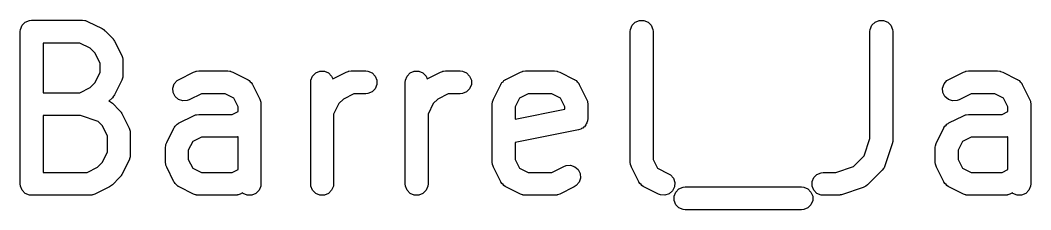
# Model space of a CAD drawing. Header units: inches. Extents: x 4.65 to 7.43, y -3.99 to -2.61.
# Drawn here: x 4.6971 to 4.958, y -3.4516 to -3.4026 of the extents above; entities that cross this region are included whole.
import ezdxf

# ---------------------------------------------------------------- set-up
doc = ezdxf.new("R2010")
doc.units = ezdxf.units.IN
doc.header["$MEASUREMENT"] = 0
doc.layers.add('BLACK', color=250, linetype='CONTINUOUS')

msp = doc.modelspace()

# ---------------------------------------------------------------- linework, layer by layer
at = {"layer": 'BLACK', "linetype": 'CONTINUOUS'}
for p, q in [((4.69714, -3.40496), (4.69758, -3.4039)), ((4.69758, -3.4039), (4.69839, -3.40308)), ((4.69839, -3.40308), (4.69946, -3.40264)), ((4.69946, -3.40264), (4.70003, -3.40258)), ((4.70003, -3.40258), (4.71316, -3.40258)), ((4.71316, -3.40258), (4.71373, -3.40264)), ((4.71373, -3.40264), (4.71383, -3.40268)), ((4.71383, -3.40268), (4.71394, -3.40269)), ((4.71394, -3.40269), (4.71448, -3.4029)), ((4.71448, -3.4029), (4.71823, -3.40477)), ((4.85462, -3.40496), (4.85506, -3.4039)), ((4.85506, -3.4039), (4.85587, -3.40308)), ((4.85587, -3.40308), (4.85694, -3.40264)), ((4.85694, -3.40264), (4.85809, -3.40264)), ((4.85809, -3.40264), (4.85915, -3.40308)), ((4.85915, -3.40308), (4.85997, -3.4039)), ((4.85997, -3.4039), (4.86041, -3.40496)), ((4.91649, -3.40496), (4.91693, -3.4039)), ((4.91693, -3.4039), (4.91774, -3.40308)), ((4.91774, -3.40308), (4.91881, -3.40264)), ((4.91881, -3.40264), (4.91996, -3.40264)), ((4.91996, -3.40264), (4.92102, -3.40308)), ((4.92102, -3.40308), (4.92184, -3.4039)), ((4.92184, -3.4039), (4.92228, -3.40496)), ((4.69708, -3.40554), (4.69714, -3.40496)), ((4.69708, -3.44491), (4.69708, -3.40554)), ((4.71823, -3.40477), (4.71848, -3.40493)), ((4.71848, -3.40493), (4.71855, -3.40496)), ((4.71855, -3.40496), (4.71863, -3.40502)), ((4.71863, -3.40502), (4.71872, -3.40508)), ((4.71872, -3.40508), (4.71877, -3.40514)), ((4.71877, -3.40514), (4.71899, -3.40532)), ((4.71899, -3.40532), (4.72087, -3.4072)), ((4.85456, -3.40554), (4.85462, -3.40496)), ((4.85456, -3.43928), (4.85456, -3.40554)), ((4.86041, -3.40496), (4.86047, -3.40554)), ((4.86047, -3.40554), (4.86047, -3.43858)), ((4.91643, -3.40554), (4.91649, -3.40496)), ((4.91643, -3.43318), (4.91643, -3.40554)), ((4.92228, -3.40496), (4.92233, -3.40554)), ((4.92233, -3.40554), (4.92233, -3.43366)), ((4.71246, -3.40849), (4.70299, -3.40849)), ((4.70299, -3.40849), (4.70299, -3.42133)), ((4.71516, -3.40984), (4.71246, -3.40849)), ((4.72087, -3.4072), (4.72105, -3.40742)), ((4.72105, -3.40742), (4.72111, -3.40748)), ((4.72111, -3.40748), (4.72117, -3.40756)), ((4.72117, -3.40756), (4.72124, -3.40765)), ((4.72124, -3.40765), (4.72127, -3.40772)), ((4.72127, -3.40772), (4.72142, -3.40797)), ((4.72142, -3.40797), (4.7233, -3.41171)), ((4.71635, -3.41103), (4.71516, -3.40984)), ((4.7177, -3.41373), (4.71635, -3.41103)), ((4.7233, -3.41171), (4.7235, -3.41226)), ((4.7177, -3.41609), (4.7177, -3.41373)), ((4.7235, -3.41226), (4.72351, -3.41236)), ((4.72351, -3.41236), (4.72355, -3.41246)), ((4.72355, -3.41246), (4.72361, -3.41304)), ((4.72361, -3.41304), (4.72361, -3.41678)), ((4.71635, -3.41879), (4.7177, -3.41609)), ((4.72355, -3.41736), (4.72351, -3.41746)), ((4.72361, -3.41678), (4.72355, -3.41736)), ((4.73808, -3.41789), (4.74183, -3.41602)), ((4.74183, -3.41602), (4.74237, -3.41581)), ((4.74237, -3.41581), (4.74248, -3.4158)), ((4.74248, -3.4158), (4.74258, -3.41576)), ((4.74258, -3.41576), (4.74315, -3.41571)), ((4.74315, -3.41571), (4.75065, -3.41571)), ((4.75065, -3.41571), (4.75123, -3.41576)), ((4.75123, -3.41576), (4.75133, -3.4158)), ((4.75133, -3.4158), (4.75143, -3.41581)), ((4.75143, -3.41581), (4.75197, -3.41602)), ((4.75197, -3.41602), (4.75572, -3.41789)), ((4.77213, -3.41808), (4.77257, -3.41702)), ((4.77257, -3.41702), (4.77338, -3.4162)), ((4.77338, -3.4162), (4.77445, -3.41576)), ((4.77445, -3.41576), (4.7756, -3.41576)), ((4.7756, -3.41576), (4.77666, -3.4162)), ((4.77666, -3.4162), (4.77748, -3.41702)), ((4.77748, -3.41702), (4.77777, -3.41773)), ((4.77777, -3.41773), (4.7812, -3.41602)), ((4.7812, -3.41602), (4.78174, -3.41581)), ((4.78174, -3.41581), (4.78185, -3.4158)), ((4.78185, -3.4158), (4.78195, -3.41576)), ((4.78195, -3.41576), (4.78252, -3.41571)), ((4.78252, -3.41571), (4.78627, -3.41571)), ((4.78627, -3.41571), (4.78685, -3.41576)), ((4.78685, -3.41576), (4.78791, -3.4162)), ((4.78791, -3.4162), (4.78873, -3.41702)), ((4.78873, -3.41702), (4.78917, -3.41808)), ((4.7965, -3.41808), (4.79694, -3.41702)), ((4.79694, -3.41702), (4.79776, -3.4162)), ((4.79776, -3.4162), (4.79882, -3.41576)), ((4.79882, -3.41576), (4.79997, -3.41576)), ((4.79997, -3.41576), (4.80104, -3.4162)), ((4.80104, -3.4162), (4.80185, -3.41702)), ((4.80185, -3.41702), (4.80215, -3.41773)), ((4.80215, -3.41773), (4.80557, -3.41602)), ((4.80557, -3.41602), (4.80612, -3.41581)), ((4.80612, -3.41581), (4.80622, -3.4158)), ((4.80622, -3.4158), (4.80632, -3.41576)), ((4.80632, -3.41576), (4.8069, -3.41571)), ((4.8069, -3.41571), (4.81064, -3.41571)), ((4.81064, -3.41571), (4.81122, -3.41576)), ((4.81122, -3.41576), (4.81229, -3.4162)), ((4.81229, -3.4162), (4.8131, -3.41702)), ((4.8131, -3.41702), (4.81354, -3.41808)), ((4.82245, -3.41789), (4.8262, -3.41602)), ((4.8262, -3.41602), (4.82674, -3.41581)), ((4.82674, -3.41581), (4.82684, -3.4158)), ((4.82684, -3.4158), (4.82694, -3.41576)), ((4.82694, -3.41576), (4.82752, -3.41571)), ((4.82752, -3.41571), (4.83502, -3.41571)), ((4.83502, -3.41571), (4.83559, -3.41576)), ((4.83559, -3.41576), (4.83569, -3.4158)), ((4.83569, -3.4158), (4.8358, -3.41581)), ((4.8358, -3.41581), (4.83634, -3.41602)), ((4.83634, -3.41602), (4.84009, -3.41789)), ((4.93681, -3.41789), (4.94056, -3.41602)), ((4.94056, -3.41602), (4.9411, -3.41581)), ((4.9411, -3.41581), (4.9412, -3.4158)), ((4.9412, -3.4158), (4.9413, -3.41576)), ((4.9413, -3.41576), (4.94188, -3.41571)), ((4.94188, -3.41571), (4.94938, -3.41571)), ((4.94938, -3.41571), (4.94995, -3.41576)), ((4.94995, -3.41576), (4.95005, -3.4158)), ((4.95005, -3.4158), (4.95016, -3.41581)), ((4.95016, -3.41581), (4.9507, -3.41602)), ((4.9507, -3.41602), (4.95445, -3.41789)), ((4.71246, -3.42133), (4.71516, -3.41998)), ((4.71516, -3.41998), (4.71635, -3.41879)), ((4.7233, -3.41811), (4.72142, -3.42185)), ((4.7235, -3.41756), (4.7233, -3.41811)), ((4.72351, -3.41746), (4.7235, -3.41756)), ((4.73647, -3.42016), (4.73684, -3.41907)), ((4.73684, -3.41907), (4.73759, -3.4182)), ((4.73759, -3.4182), (4.73808, -3.41789)), ((4.75572, -3.41789), (4.75582, -3.41795)), ((4.75582, -3.41795), (4.75586, -3.41797)), ((4.75586, -3.41797), (4.75592, -3.41802)), ((4.75592, -3.41802), (4.75621, -3.4182)), ((4.75621, -3.4182), (4.75645, -3.41848)), ((4.75645, -3.41848), (4.75673, -3.41872)), ((4.75673, -3.41872), (4.75692, -3.41902)), ((4.75692, -3.41902), (4.75697, -3.41907)), ((4.75697, -3.41907), (4.75698, -3.41912)), ((4.75698, -3.41912), (4.75704, -3.41921)), ((4.75704, -3.41921), (4.75892, -3.42296)), ((4.77207, -3.41866), (4.77213, -3.41808)), ((4.77207, -3.44491), (4.77207, -3.41866)), ((4.78917, -3.41924), (4.78873, -3.4203)), ((4.78917, -3.41808), (4.78917, -3.41924)), ((4.79644, -3.41866), (4.7965, -3.41808)), ((4.79644, -3.44491), (4.79644, -3.41866)), ((4.81354, -3.41924), (4.8131, -3.4203)), ((4.81354, -3.41808), (4.81354, -3.41924)), ((4.81925, -3.42296), (4.82113, -3.41921)), ((4.82113, -3.41921), (4.82119, -3.41912)), ((4.82119, -3.41912), (4.8212, -3.41907)), ((4.8212, -3.41907), (4.82125, -3.41902)), ((4.82125, -3.41902), (4.82144, -3.41872)), ((4.82144, -3.41872), (4.82172, -3.41848)), ((4.82172, -3.41848), (4.82196, -3.4182)), ((4.82196, -3.4182), (4.82225, -3.41802)), ((4.82225, -3.41802), (4.82231, -3.41797)), ((4.82231, -3.41797), (4.82235, -3.41795)), ((4.82235, -3.41795), (4.82245, -3.41789)), ((4.84009, -3.41789), (4.84018, -3.41795)), ((4.84018, -3.41795), (4.84023, -3.41797)), ((4.84023, -3.41797), (4.84029, -3.41802)), ((4.84029, -3.41802), (4.84058, -3.4182)), ((4.84058, -3.4182), (4.84082, -3.41848)), ((4.84082, -3.41848), (4.8411, -3.41872)), ((4.8411, -3.41872), (4.84128, -3.41902)), ((4.84128, -3.41902), (4.84133, -3.41907)), ((4.84133, -3.41907), (4.84135, -3.41912)), ((4.84135, -3.41912), (4.84141, -3.41921)), ((4.84141, -3.41921), (4.84328, -3.42296)), ((4.9352, -3.42016), (4.93556, -3.41907)), ((4.93556, -3.41907), (4.93632, -3.4182)), ((4.93632, -3.4182), (4.93681, -3.41789)), ((4.95445, -3.41789), (4.95454, -3.41795)), ((4.95454, -3.41795), (4.95459, -3.41797)), ((4.95459, -3.41797), (4.95465, -3.41802)), ((4.95465, -3.41802), (4.95494, -3.4182)), ((4.95494, -3.4182), (4.95518, -3.41848)), ((4.95518, -3.41848), (4.95546, -3.41872)), ((4.95546, -3.41872), (4.95564, -3.41902)), ((4.95564, -3.41902), (4.95569, -3.41907)), ((4.95569, -3.41907), (4.95571, -3.41912)), ((4.95571, -3.41912), (4.95577, -3.41921)), ((4.95577, -3.41921), (4.95764, -3.42296)), ((4.70299, -3.42133), (4.71246, -3.42133)), ((4.72087, -3.42262), (4.72, -3.42349)), ((4.72105, -3.4224), (4.72087, -3.42262)), ((4.72111, -3.42234), (4.72105, -3.4224)), ((4.72117, -3.42226), (4.72111, -3.42234)), ((4.72124, -3.42217), (4.72117, -3.42226)), ((4.72127, -3.4221), (4.72124, -3.42217)), ((4.72142, -3.42185), (4.72127, -3.4221)), ((4.73656, -3.42131), (4.73647, -3.42016)), ((4.73707, -3.42234), (4.73656, -3.42131)), ((4.73794, -3.4231), (4.73707, -3.42234)), ((4.74385, -3.42161), (4.74072, -3.42318)), ((4.74996, -3.42161), (4.74385, -3.42161)), ((4.7522, -3.42274), (4.74996, -3.42161)), ((4.78322, -3.42161), (4.78052, -3.42296)), ((4.78627, -3.42161), (4.78322, -3.42161)), ((4.78685, -3.42156), (4.78627, -3.42161)), ((4.78791, -3.42111), (4.78685, -3.42156)), ((4.78873, -3.4203), (4.78791, -3.42111)), ((4.80759, -3.42161), (4.80489, -3.42296)), ((4.81064, -3.42161), (4.80759, -3.42161)), ((4.81122, -3.42156), (4.81064, -3.42161)), ((4.81229, -3.42111), (4.81122, -3.42156)), ((4.8131, -3.4203), (4.81229, -3.42111)), ((4.82821, -3.42161), (4.82597, -3.42274)), ((4.83432, -3.42161), (4.82821, -3.42161)), ((4.83657, -3.42274), (4.83432, -3.42161)), ((4.93528, -3.42131), (4.9352, -3.42016)), ((4.9358, -3.42234), (4.93528, -3.42131)), ((4.93667, -3.4231), (4.9358, -3.42234)), ((4.94258, -3.42161), (4.93945, -3.42318)), ((4.94868, -3.42161), (4.94258, -3.42161)), ((4.95093, -3.42274), (4.94868, -3.42161)), ((4.72, -3.42349), (4.72024, -3.42359)), ((4.72024, -3.42359), (4.72032, -3.42366)), ((4.72032, -3.42366), (4.72042, -3.4237)), ((4.72042, -3.4237), (4.72087, -3.42407)), ((4.72087, -3.42407), (4.72274, -3.42595)), ((4.73903, -3.42346), (4.73794, -3.4231)), ((4.74018, -3.42338), (4.73903, -3.42346)), ((4.74072, -3.42318), (4.74018, -3.42338)), ((4.75332, -3.42498), (4.7522, -3.42274)), ((4.75332, -3.42621), (4.75332, -3.42498)), ((4.75892, -3.42296), (4.75912, -3.4235)), ((4.75912, -3.4235), (4.75913, -3.42361)), ((4.75913, -3.42361), (4.75917, -3.42371)), ((4.75917, -3.42371), (4.75923, -3.42428)), ((4.75923, -3.42428), (4.75923, -3.44491)), ((4.77933, -3.42416), (4.77798, -3.42686)), ((4.78052, -3.42296), (4.77933, -3.42416)), ((4.8037, -3.42416), (4.80235, -3.42686)), ((4.80489, -3.42296), (4.8037, -3.42416)), ((4.81894, -3.42428), (4.819, -3.42371)), ((4.81894, -3.43928), (4.81894, -3.42428)), ((4.819, -3.42371), (4.81904, -3.42361)), ((4.81904, -3.42361), (4.81905, -3.4235)), ((4.81905, -3.4235), (4.81925, -3.42296)), ((4.82597, -3.42274), (4.82485, -3.42498)), ((4.82485, -3.42498), (4.82485, -3.42818)), ((4.83769, -3.42498), (4.83657, -3.42274)), ((4.83769, -3.42561), (4.83769, -3.42498)), ((4.84328, -3.42296), (4.84349, -3.4235)), ((4.84349, -3.4235), (4.8435, -3.42361)), ((4.8435, -3.42361), (4.84354, -3.42371)), ((4.84354, -3.42371), (4.84359, -3.42428)), ((4.84359, -3.42428), (4.84359, -3.42803)), ((4.93776, -3.42346), (4.93667, -3.4231)), ((4.93891, -3.42338), (4.93776, -3.42346)), ((4.93945, -3.42318), (4.93891, -3.42338)), ((4.95205, -3.42498), (4.95093, -3.42274)), ((4.95205, -3.42621), (4.95205, -3.42498)), ((4.95764, -3.42296), (4.95785, -3.4235)), ((4.95785, -3.4235), (4.95786, -3.42361)), ((4.95786, -3.42361), (4.9579, -3.42371)), ((4.9579, -3.42371), (4.95795, -3.42428)), ((4.95795, -3.42428), (4.95795, -3.44491)), ((4.71268, -3.42724), (4.70299, -3.42724)), ((4.70299, -3.42724), (4.70299, -3.44195)), ((4.71719, -3.42874), (4.71268, -3.42724)), ((4.72274, -3.42595), (4.72293, -3.42617)), ((4.72293, -3.42617), (4.72299, -3.42622)), ((4.72299, -3.42622), (4.72304, -3.42631)), ((4.72304, -3.42631), (4.72311, -3.42639)), ((4.72311, -3.42639), (4.72314, -3.42646)), ((4.72314, -3.42646), (4.7233, -3.42671)), ((4.7233, -3.42671), (4.72517, -3.43046)), ((4.73808, -3.42914), (4.74183, -3.42727)), ((4.74183, -3.42727), (4.74237, -3.42706)), ((4.74237, -3.42706), (4.74248, -3.42705)), ((4.74248, -3.42705), (4.74258, -3.42701)), ((4.74258, -3.42701), (4.74315, -3.42696)), ((4.74315, -3.42696), (4.75183, -3.42696)), ((4.75183, -3.42696), (4.75332, -3.42621)), ((4.77798, -3.42686), (4.77798, -3.44491)), ((4.80235, -3.42686), (4.80235, -3.44491)), ((4.82485, -3.42818), (4.83769, -3.42561)), ((4.93681, -3.42914), (4.94056, -3.42727)), ((4.94056, -3.42727), (4.9411, -3.42706)), ((4.9411, -3.42706), (4.9412, -3.42705)), ((4.9412, -3.42705), (4.9413, -3.42701)), ((4.9413, -3.42701), (4.94188, -3.42696)), ((4.94188, -3.42696), (4.95056, -3.42696)), ((4.95056, -3.42696), (4.95205, -3.42621)), ((4.71823, -3.42978), (4.71719, -3.42874)), ((4.71958, -3.43248), (4.71823, -3.42978)), ((4.72517, -3.43046), (4.72538, -3.431)), ((4.73489, -3.43421), (4.73676, -3.43046)), ((4.73676, -3.43046), (4.73682, -3.43037)), ((4.73682, -3.43037), (4.73684, -3.43032)), ((4.73684, -3.43032), (4.73689, -3.43026)), ((4.73689, -3.43026), (4.73707, -3.42997)), ((4.73707, -3.42997), (4.73735, -3.42973)), ((4.73735, -3.42973), (4.73759, -3.42945)), ((4.73759, -3.42945), (4.73788, -3.42927)), ((4.73788, -3.42927), (4.73794, -3.42922)), ((4.73794, -3.42922), (4.73799, -3.4292)), ((4.73799, -3.4292), (4.73808, -3.42914)), ((4.84228, -3.43049), (4.84201, -3.4306)), ((4.84249, -3.43028), (4.84228, -3.43049)), ((4.84273, -3.43012), (4.84249, -3.43028)), ((4.84289, -3.42988), (4.84273, -3.43012)), ((4.8431, -3.42967), (4.84289, -3.42988)), ((4.84321, -3.4294), (4.8431, -3.42967)), ((4.84337, -3.42916), (4.84321, -3.4294)), ((4.84343, -3.42888), (4.84337, -3.42916)), ((4.84354, -3.42861), (4.84343, -3.42888)), ((4.84359, -3.42803), (4.84354, -3.42861)), ((4.93361, -3.43421), (4.93549, -3.43046)), ((4.93549, -3.43046), (4.93555, -3.43037)), ((4.93555, -3.43037), (4.93556, -3.43032)), ((4.93556, -3.43032), (4.93561, -3.43026)), ((4.93561, -3.43026), (4.9358, -3.42997)), ((4.9358, -3.42997), (4.93608, -3.42973)), ((4.93608, -3.42973), (4.93632, -3.42945)), ((4.93632, -3.42945), (4.93661, -3.42927)), ((4.93661, -3.42927), (4.93667, -3.42922)), ((4.93667, -3.42922), (4.93671, -3.4292)), ((4.93671, -3.4292), (4.93681, -3.42914)), ((4.71958, -3.43671), (4.71958, -3.43248)), ((4.72538, -3.431), (4.72539, -3.43111)), ((4.72539, -3.43111), (4.72543, -3.43121)), ((4.72543, -3.43121), (4.72548, -3.43178)), ((4.72548, -3.43178), (4.72548, -3.43741)), ((4.74385, -3.43286), (4.7416, -3.43398)), ((4.75253, -3.43286), (4.74385, -3.43286)), ((4.7531, -3.4328), (4.75253, -3.43286)), ((4.7532, -3.43276), (4.7531, -3.4328)), ((4.75331, -3.43276), (4.7532, -3.43276)), ((4.75332, -3.43275), (4.75331, -3.43276)), ((4.75332, -3.44121), (4.75332, -3.43275)), ((4.84122, -3.43093), (4.82485, -3.4342)), ((4.84177, -3.43076), (4.84122, -3.43093)), ((4.84201, -3.4306), (4.84177, -3.43076)), ((4.94258, -3.43286), (4.94033, -3.43398)), ((4.95125, -3.43286), (4.94258, -3.43286)), ((4.95183, -3.4328), (4.95125, -3.43286)), ((4.95193, -3.43276), (4.95183, -3.4328)), ((4.95203, -3.43276), (4.95193, -3.43276)), ((4.95205, -3.43275), (4.95203, -3.43276)), ((4.95205, -3.44121), (4.95205, -3.43275)), ((4.73458, -3.43553), (4.73463, -3.43496)), ((4.73458, -3.43928), (4.73458, -3.43553)), ((4.73463, -3.43496), (4.73467, -3.43486)), ((4.73467, -3.43486), (4.73468, -3.43475)), ((4.73468, -3.43475), (4.73489, -3.43421)), ((4.7416, -3.43398), (4.74048, -3.43623)), ((4.82485, -3.4342), (4.82485, -3.43858)), ((4.91493, -3.43769), (4.91643, -3.43318)), ((4.92218, -3.43459), (4.92031, -3.44022)), ((4.92225, -3.43431), (4.92218, -3.43459)), ((4.92228, -3.43423), (4.92225, -3.43431)), ((4.92229, -3.43413), (4.92228, -3.43423)), ((4.92231, -3.43403), (4.92229, -3.43413)), ((4.92233, -3.43366), (4.92231, -3.43395)), ((4.92231, -3.43395), (4.92231, -3.43403)), ((4.9333, -3.43553), (4.93336, -3.43496)), ((4.9333, -3.43928), (4.9333, -3.43553)), ((4.93336, -3.43496), (4.9334, -3.43486)), ((4.9334, -3.43486), (4.93341, -3.43475)), ((4.93341, -3.43475), (4.93361, -3.43421)), ((4.94033, -3.43398), (4.93921, -3.43623)), ((4.71823, -3.43941), (4.71958, -3.43671)), ((4.72538, -3.43819), (4.72517, -3.43873)), ((4.72539, -3.43808), (4.72538, -3.43819)), ((4.72543, -3.43798), (4.72539, -3.43808)), ((4.72548, -3.43741), (4.72543, -3.43798)), ((4.74048, -3.43623), (4.74048, -3.43858)), ((4.91216, -3.44045), (4.91493, -3.43769)), ((4.93921, -3.43623), (4.93921, -3.43858)), ((4.71433, -3.44195), (4.71703, -3.4406)), ((4.71703, -3.4406), (4.71823, -3.43941)), ((4.72517, -3.43873), (4.7233, -3.44248)), ((4.73463, -3.43986), (4.73458, -3.43928)), ((4.73467, -3.43996), (4.73463, -3.43986)), ((4.73468, -3.44006), (4.73467, -3.43996)), ((4.73489, -3.4406), (4.73468, -3.44006)), ((4.73676, -3.44435), (4.73489, -3.4406)), ((4.74048, -3.43858), (4.7416, -3.44083)), ((4.7416, -3.44083), (4.74385, -3.44195)), ((4.819, -3.43986), (4.81894, -3.43928)), ((4.81904, -3.43996), (4.819, -3.43986)), ((4.81905, -3.44006), (4.81904, -3.43996)), ((4.81925, -3.4406), (4.81905, -3.44006)), ((4.82113, -3.44435), (4.81925, -3.4406)), ((4.82485, -3.43858), (4.82597, -3.44083)), ((4.82597, -3.44083), (4.82821, -3.44195)), ((4.83432, -3.44195), (4.83745, -3.44039)), ((4.83745, -3.44039), (4.83799, -3.44018)), ((4.83799, -3.44018), (4.83914, -3.4401)), ((4.83914, -3.4401), (4.84023, -3.44047)), ((4.84023, -3.44047), (4.8411, -3.44122)), ((4.85462, -3.43986), (4.85456, -3.43928)), ((4.85466, -3.43996), (4.85462, -3.43986)), ((4.85467, -3.44006), (4.85466, -3.43996)), ((4.85487, -3.4406), (4.85467, -3.44006)), ((4.85675, -3.44435), (4.85487, -3.4406)), ((4.86047, -3.43858), (4.86159, -3.44083)), ((4.86159, -3.44083), (4.86446, -3.44227)), ((4.90765, -3.44195), (4.91216, -3.44045)), ((4.91996, -3.44092), (4.91959, -3.44137)), ((4.92, -3.44082), (4.91996, -3.44092)), ((4.92007, -3.44074), (4.92, -3.44082)), ((4.92031, -3.44022), (4.92007, -3.44074)), ((4.93336, -3.43986), (4.9333, -3.43928)), ((4.9334, -3.43996), (4.93336, -3.43986)), ((4.93341, -3.44006), (4.9334, -3.43996)), ((4.93361, -3.4406), (4.93341, -3.44006)), ((4.93549, -3.44435), (4.93361, -3.4406)), ((4.93921, -3.43858), (4.94033, -3.44083)), ((4.94033, -3.44083), (4.94258, -3.44195)), ((4.70299, -3.44195), (4.71433, -3.44195)), ((4.72274, -3.44324), (4.72087, -3.44512)), ((4.72293, -3.44302), (4.72274, -3.44324)), ((4.72299, -3.44297), (4.72293, -3.44302)), ((4.72304, -3.44288), (4.72299, -3.44297)), ((4.72311, -3.4428), (4.72304, -3.44288)), ((4.72314, -3.44273), (4.72311, -3.4428)), ((4.7233, -3.44248), (4.72314, -3.44273)), ((4.74385, -3.44195), (4.75183, -3.44195)), ((4.75183, -3.44195), (4.75332, -3.44121)), ((4.82821, -3.44195), (4.83432, -3.44195)), ((4.8411, -3.44122), (4.84161, -3.44225)), ((4.8417, -3.4434), (4.84133, -3.44449)), ((4.84161, -3.44225), (4.8417, -3.4434)), ((4.86446, -3.44227), (4.86495, -3.44257)), ((4.86495, -3.44257), (4.8657, -3.44344)), ((4.8657, -3.44344), (4.86607, -3.44454)), ((4.90149, -3.44433), (4.90193, -3.44327)), ((4.90193, -3.44327), (4.90274, -3.44245)), ((4.90274, -3.44245), (4.90381, -3.44201)), ((4.90381, -3.44201), (4.90438, -3.44195)), ((4.90438, -3.44195), (4.90765, -3.44195)), ((4.91959, -3.44137), (4.91584, -3.44512)), ((4.94258, -3.44195), (4.95056, -3.44195)), ((4.95056, -3.44195), (4.95205, -3.44121)), ((4.69714, -3.44548), (4.69708, -3.44491)), ((4.69758, -3.44655), (4.69714, -3.44548)), ((4.7201, -3.44567), (4.71635, -3.44755)), ((4.72035, -3.44552), (4.7201, -3.44567)), ((4.72042, -3.44549), (4.72035, -3.44552)), ((4.7205, -3.44542), (4.72042, -3.44549)), ((4.72059, -3.44536), (4.7205, -3.44542)), ((4.72064, -3.44531), (4.72059, -3.44536)), ((4.72087, -3.44512), (4.72064, -3.44531)), ((4.73682, -3.44445), (4.73676, -3.44435)), ((4.73684, -3.44449), (4.73682, -3.44445)), ((4.73689, -3.44455), (4.73684, -3.44449)), ((4.73707, -3.44484), (4.73689, -3.44455)), ((4.73735, -3.44508), (4.73707, -3.44484)), ((4.73759, -3.44536), (4.73735, -3.44508)), ((4.73788, -3.44555), (4.73759, -3.44536)), ((4.73794, -3.4456), (4.73788, -3.44555)), ((4.73799, -3.44561), (4.73794, -3.4456)), ((4.73808, -3.44567), (4.73799, -3.44561)), ((4.74183, -3.44755), (4.73808, -3.44567)), ((4.75917, -3.44548), (4.75873, -3.44655)), ((4.75923, -3.44491), (4.75917, -3.44548)), ((4.77213, -3.44548), (4.77207, -3.44491)), ((4.77257, -3.44655), (4.77213, -3.44548)), ((4.77792, -3.44548), (4.77748, -3.44655)), ((4.77798, -3.44491), (4.77792, -3.44548)), ((4.7965, -3.44548), (4.79644, -3.44491)), ((4.79694, -3.44655), (4.7965, -3.44548)), ((4.80229, -3.44548), (4.80185, -3.44655)), ((4.80235, -3.44491), (4.80229, -3.44548)), ((4.82119, -3.44445), (4.82113, -3.44435)), ((4.8212, -3.44449), (4.82119, -3.44445)), ((4.82125, -3.44455), (4.8212, -3.44449)), ((4.82144, -3.44484), (4.82125, -3.44455)), ((4.82172, -3.44508), (4.82144, -3.44484)), ((4.82196, -3.44536), (4.82172, -3.44508)), ((4.82225, -3.44555), (4.82196, -3.44536)), ((4.82231, -3.4456), (4.82225, -3.44555)), ((4.82235, -3.44561), (4.82231, -3.4456)), ((4.82245, -3.44567), (4.82235, -3.44561)), ((4.8262, -3.44755), (4.82245, -3.44567)), ((4.84009, -3.44567), (4.83634, -3.44755)), ((4.84058, -3.44536), (4.84009, -3.44567)), ((4.84133, -3.44449), (4.84058, -3.44536)), ((4.85681, -3.44445), (4.85675, -3.44435)), ((4.85682, -3.44449), (4.85681, -3.44445)), ((4.85687, -3.44455), (4.85682, -3.44449)), ((4.85706, -3.44484), (4.85687, -3.44455)), ((4.85734, -3.44508), (4.85706, -3.44484)), ((4.85758, -3.44536), (4.85734, -3.44508)), ((4.85787, -3.44555), (4.85758, -3.44536)), ((4.85793, -3.4456), (4.85787, -3.44555)), ((4.85797, -3.44561), (4.85793, -3.4456)), ((4.85807, -3.44567), (4.85797, -3.44561)), ((4.86182, -3.44755), (4.85807, -3.44567)), ((4.86599, -3.44569), (4.86547, -3.44672)), ((4.86607, -3.44454), (4.86599, -3.44569)), ((4.86712, -3.4462), (4.86819, -3.44576)), ((4.86819, -3.44576), (4.86876, -3.4457)), ((4.86876, -3.4457), (4.89876, -3.4457)), ((4.89876, -3.4457), (4.89933, -3.44576)), ((4.89933, -3.44576), (4.9004, -3.4462)), ((4.90149, -3.44548), (4.90149, -3.44433)), ((4.90193, -3.44655), (4.90149, -3.44548)), ((4.91469, -3.44583), (4.90907, -3.44771)), ((4.91522, -3.4456), (4.91469, -3.44583)), ((4.9153, -3.44553), (4.91522, -3.4456)), ((4.9154, -3.44549), (4.9153, -3.44553)), ((4.91584, -3.44512), (4.9154, -3.44549)), ((4.93555, -3.44445), (4.93549, -3.44435)), ((4.93556, -3.44449), (4.93555, -3.44445)), ((4.93561, -3.44455), (4.93556, -3.44449)), ((4.9358, -3.44484), (4.93561, -3.44455)), ((4.93608, -3.44508), (4.9358, -3.44484)), ((4.93632, -3.44536), (4.93608, -3.44508)), ((4.93661, -3.44555), (4.93632, -3.44536)), ((4.93667, -3.4456), (4.93661, -3.44555)), ((4.93671, -3.44561), (4.93667, -3.4456)), ((4.93681, -3.44567), (4.93671, -3.44561)), ((4.94056, -3.44755), (4.93681, -3.44567)), ((4.9579, -3.44548), (4.95746, -3.44655)), ((4.95795, -3.44491), (4.9579, -3.44548)), ((4.69839, -3.44736), (4.69758, -3.44655)), ((4.69946, -3.4478), (4.69839, -3.44736)), ((4.70003, -3.44786), (4.69946, -3.4478)), ((4.71503, -3.44786), (4.70003, -3.44786)), ((4.71561, -3.4478), (4.71503, -3.44786)), ((4.71571, -3.44776), (4.71561, -3.4478)), ((4.71581, -3.44775), (4.71571, -3.44776)), ((4.71635, -3.44755), (4.71581, -3.44775)), ((4.74237, -3.44775), (4.74183, -3.44755)), ((4.74248, -3.44776), (4.74237, -3.44775)), ((4.74258, -3.4478), (4.74248, -3.44776)), ((4.74315, -3.44786), (4.74258, -3.4478)), ((4.75253, -3.44786), (4.74315, -3.44786)), ((4.7531, -3.4478), (4.75253, -3.44786)), ((4.7532, -3.44776), (4.7531, -3.4478)), ((4.75331, -3.44775), (4.7532, -3.44776)), ((4.75385, -3.44755), (4.75331, -3.44775)), ((4.7545, -3.44722), (4.75385, -3.44755)), ((4.75464, -3.44736), (4.7545, -3.44722)), ((4.7557, -3.4478), (4.75464, -3.44736)), ((4.75685, -3.4478), (4.7557, -3.4478)), ((4.75792, -3.44736), (4.75685, -3.4478)), ((4.75873, -3.44655), (4.75792, -3.44736)), ((4.77338, -3.44736), (4.77257, -3.44655)), ((4.77445, -3.4478), (4.77338, -3.44736)), ((4.7756, -3.4478), (4.77445, -3.4478)), ((4.77666, -3.44736), (4.7756, -3.4478)), ((4.77748, -3.44655), (4.77666, -3.44736)), ((4.79776, -3.44736), (4.79694, -3.44655)), ((4.79882, -3.4478), (4.79776, -3.44736)), ((4.79997, -3.4478), (4.79882, -3.4478)), ((4.80104, -3.44736), (4.79997, -3.4478)), ((4.80185, -3.44655), (4.80104, -3.44736)), ((4.82674, -3.44775), (4.8262, -3.44755)), ((4.82684, -3.44776), (4.82674, -3.44775)), ((4.82694, -3.4478), (4.82684, -3.44776)), ((4.82752, -3.44786), (4.82694, -3.4478)), ((4.83502, -3.44786), (4.82752, -3.44786)), ((4.83559, -3.4478), (4.83502, -3.44786)), ((4.83569, -3.44776), (4.83559, -3.4478)), ((4.8358, -3.44775), (4.83569, -3.44776)), ((4.83634, -3.44755), (4.8358, -3.44775)), ((4.86236, -3.44775), (4.86182, -3.44755)), ((4.86351, -3.44784), (4.86236, -3.44775)), ((4.8646, -3.44747), (4.86351, -3.44784)), ((4.86547, -3.44672), (4.8646, -3.44747)), ((4.86587, -3.44808), (4.86631, -3.44702)), ((4.86587, -3.44923), (4.86587, -3.44808)), ((4.86631, -3.44702), (4.86712, -3.4462)), ((4.9004, -3.4462), (4.90121, -3.44702)), ((4.90121, -3.44702), (4.90165, -3.44808)), ((4.90165, -3.44808), (4.90165, -3.44923)), ((4.90274, -3.44736), (4.90193, -3.44655)), ((4.90381, -3.4478), (4.90274, -3.44736)), ((4.90438, -3.44786), (4.90381, -3.4478)), ((4.90813, -3.44786), (4.90438, -3.44786)), ((4.90842, -3.44783), (4.90813, -3.44786)), ((4.9085, -3.44784), (4.90842, -3.44783)), ((4.9086, -3.44781), (4.9085, -3.44784)), ((4.90871, -3.4478), (4.9086, -3.44781)), ((4.90878, -3.44777), (4.90871, -3.4478)), ((4.90907, -3.44771), (4.90878, -3.44777)), ((4.9411, -3.44775), (4.94056, -3.44755)), ((4.9412, -3.44776), (4.9411, -3.44775)), ((4.9413, -3.4478), (4.9412, -3.44776)), ((4.94188, -3.44786), (4.9413, -3.4478)), ((4.95125, -3.44786), (4.94188, -3.44786)), ((4.95183, -3.4478), (4.95125, -3.44786)), ((4.95193, -3.44776), (4.95183, -3.4478)), ((4.95203, -3.44775), (4.95193, -3.44776)), ((4.95257, -3.44755), (4.95203, -3.44775)), ((4.95322, -3.44722), (4.95257, -3.44755)), ((4.95336, -3.44736), (4.95322, -3.44722)), ((4.95443, -3.4478), (4.95336, -3.44736)), ((4.95558, -3.4478), (4.95443, -3.4478)), ((4.95664, -3.44736), (4.95558, -3.4478)), ((4.95746, -3.44655), (4.95664, -3.44736)), ((4.86631, -3.4503), (4.86587, -3.44923)), ((4.86712, -3.45111), (4.86631, -3.4503)), ((4.86819, -3.45155), (4.86712, -3.45111)), ((4.9004, -3.45111), (4.89933, -3.45155)), ((4.90121, -3.4503), (4.9004, -3.45111)), ((4.90165, -3.44923), (4.90121, -3.4503)), ((4.86876, -3.45161), (4.86819, -3.45155)), ((4.89876, -3.45161), (4.86876, -3.45161)), ((4.89933, -3.45155), (4.89876, -3.45161))]:
    msp.add_line(p, q, dxfattribs=at)

doc.saveas('drawing.dxf')
